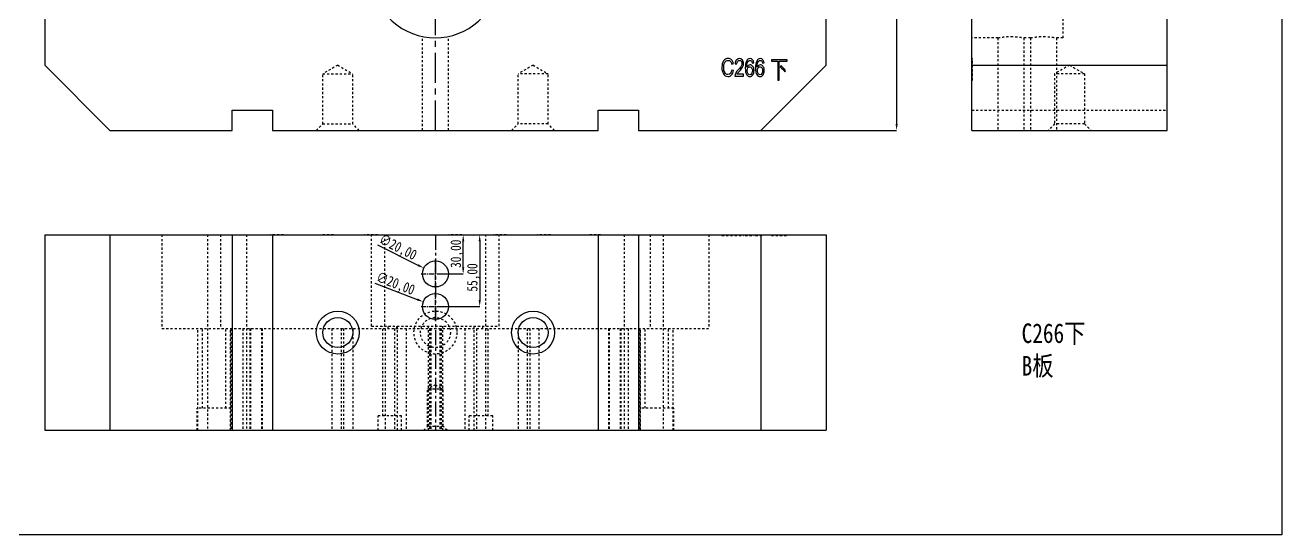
# Model space of a CAD drawing. Header units: millimetres. Extents: x 1727 to 4210, y -6182 to 759.
# Drawn here: x 2247 to 3212, y -4760 to -4369 of the extents above; entities that cross this region are included whole.
import ezdxf

# ---------------------------------------------------------------- set-up
doc = ezdxf.new("R2010")
doc.units = ezdxf.units.MM
doc.header["$LTSCALE"] = 16.335
doc.header["$PDMODE"] = 3
doc.header["$PDSIZE"] = 0.3125
doc.linetypes.add('CENTER', pattern=[0.6, 0.375, -0.075, 0.075, -0.075])
doc.linetypes.add('HIDDEN', pattern=[0.2, 0.1, -0.1])
doc.layers.get('0').update_dxf_attribs({"linetype": 'CONTINUOUS'})
doc.layers.get('Defpoints').update_dxf_attribs({"linetype": 'CONTINUOUS'})
doc.layers.add('DEFAULT_2', color=8, linetype='HIDDEN')
doc.styles.get("Standard").update_dxf_attribs({"font": 'txt', "width": 0.8})
doc.dimstyles.new('mold', dxfattribs={"dimtxt": 8, "dimasz": 5, "dimexe": 0, "dimexo": 0, "dimgap": 0, "dimtad": 1, "dimzin": 1, "dimtxsty": 'Standard', "dimcen": 0, "dimclrd": 4, "dimclre": 4, "dimclrt": 6, "dimazin": 0, "dimtfac": 1, "dimtofl": 0, "dimtmove": 0, "dimatfit": 3, "dimfxl": 0, "dimarcsym": 0})

# ---------------------------------------------------------------- blocks, each defined once
blk = doc.blocks.new('*D527')
at = {"color": 4, "lineweight": -2}
for p, q in [((2812.27, -3849.38), (2916.46, -3849.38)), ((2916.46, -3854.38), (2916.46, -4444.38)), ((2812.27, -4449.38), (2916.46, -4449.38))]:
    blk.add_line(p, q, dxfattribs=at)
at = {"color": 4}
for points in [[(2915.63, -3854.38), (2917.3, -3854.38), (2916.46, -3849.38)], [(2915.63, -4444.38), (2917.3, -4444.38), (2916.46, -4449.38)]]:
    blk.add_solid(points, dxfattribs=at)
at = {"layer": 'Defpoints', "color": 0}
for p in [(2812.27, -3849.38), (2812.27, -4449.38), (2916.46, -4449.38)]:
    blk.add_point(p, dxfattribs=at)
at = {"color": 6, "insert": (2911.8, -4068.57), "char_height": 8, "attachment_point": 5, "rotation": 90}
blk.add_mtext('600,00', dxfattribs=at)
blk = doc.blocks.new('*D672')
at = {"color": 4, "lineweight": -2}
for p, q in [((2566.66, -4529.52), (2583.58, -4529.52)), ((2583.58, -4554.52), (2583.58, -4534.52)), ((2566.66, -4559.52), (2583.58, -4559.52))]:
    blk.add_line(p, q, dxfattribs=at)
at = {"color": 4}
for points in [[(2582.75, -4534.52), (2584.41, -4534.52), (2583.58, -4529.52)], [(2582.75, -4554.52), (2584.41, -4554.52), (2583.58, -4559.52)]]:
    blk.add_solid(points, dxfattribs=at)
at = {"layer": 'Defpoints', "color": 0}
for p in [(2566.66, -4529.52), (2583.58, -4529.52), (2566.66, -4559.52)]:
    blk.add_point(p, dxfattribs=at)
at = {"color": 6, "insert": (2578.91, -4544.05), "char_height": 8, "attachment_point": 5, "rotation": 90}
blk.add_mtext('30,00', dxfattribs=at)
blk = doc.blocks.new('*D673')
at = {"color": 4, "lineweight": -2}
for p, q in [((2566.66, -4529.52), (2596.26, -4529.52)), ((2596.26, -4534.52), (2596.26, -4579.52)), ((2566.66, -4584.52), (2596.26, -4584.52))]:
    blk.add_line(p, q, dxfattribs=at)
at = {"color": 4}
for points in [[(2595.42, -4534.52), (2597.09, -4534.52), (2596.26, -4529.52)], [(2595.42, -4579.52), (2597.09, -4579.52), (2596.26, -4584.52)]]:
    blk.add_solid(points, dxfattribs=at)
at = {"layer": 'Defpoints', "color": 0}
for p in [(2566.66, -4529.52), (2566.66, -4584.52), (2596.26, -4584.52)]:
    blk.add_point(p, dxfattribs=at)
at = {"color": 6, "insert": (2591.59, -4562.24), "char_height": 8, "attachment_point": 5, "rotation": 90}
blk.add_mtext('55,00', dxfattribs=at)
blk = doc.blocks.new('*D674')
at = {"color": 4, "lineweight": -2}
blk.add_line((2517.71, -4537.15), (2548.87, -4552.79), dxfattribs=at)
at = {"color": 4}
blk.add_solid([(2549.24, -4552.05), (2548.49, -4553.54), (2553.34, -4555.04)], dxfattribs=at)
at = {"layer": 'Defpoints', "color": 0}
for p in [(2553.34, -4555.04), (2571.21, -4564.01)]:
    blk.add_point(p, dxfattribs=at)
at = {"color": 6, "insert": (2533.15, -4539.68), "char_height": 8, "attachment_point": 5, "rotation": 333.34759}
blk.add_mtext('∅20,00', dxfattribs=at)
blk = doc.blocks.new('*D675')
at = {"color": 4, "lineweight": -2}
blk.add_line((2515.75, -4566.57), (2548.28, -4579.12), dxfattribs=at)
at = {"color": 4}
blk.add_solid([(2548.58, -4578.34), (2547.98, -4579.9), (2552.94, -4580.92)], dxfattribs=at)
at = {"layer": 'Defpoints', "color": 0}
for p in [(2552.94, -4580.92), (2571.6, -4588.12)]:
    blk.add_point(p, dxfattribs=at)
at = {"color": 6, "insert": (2531.36, -4567.59), "char_height": 8, "attachment_point": 5, "rotation": 338.90052}
blk.add_mtext('∅20,00', dxfattribs=at)

msp = doc.modelspace()

# ---------------------------------------------------------------- linework, layer by layer
at = {"color": 1, "linetype": 'CENTER', "ltscale": 3.731864}
msp.add_line((2562.273, -4449.378), (2562.273, -3849.378), dxfattribs=at)
at = {"color": 7, "linetype": 'Continuous'}
for p, q in [((3124.272, -4449.378), (3124.272, -3849.378)), ((2262.273, -3899.378), (2262.273, -4399.378)), ((2862.273, -4399.378), (2862.273, -3899.378)), ((2974.272, -4449.378), (2974.272, -4197.572)), ((2262.273, -4399.378), (2312.273, -4449.378)), ((2789.765, -4398.488), (2791.081, -4398.076)), ((2792.473, -4398.213), (2793.754, -4398.396)), ((2801.509, -4400.885), (2801.481, -4400.62)), ((2805.525, -4397.819), (2806.771, -4397.673)), ((2809.395, -4400.885), (2809.368, -4400.62)), ((2812.273, -4449.378), (2862.273, -4399.378)), ((2813.411, -4397.819), (2814.658, -4397.673)), ((2832.273, -4395.211), (2820.329, -4395.211)), ((2820.329, -4395.211), (2820.329, -4396.319)), ((2820.329, -4396.319), (2825.252, -4396.319)), ((2825.252, -4396.319), (2825.252, -4410.769)), ((2826.131, -4396.319), (2832.273, -4396.319)), ((2826.131, -4410.769), (2826.131, -4396.319)), ((2827.433, -4399.824), (2827.038, -4400.684)), ((2832.273, -4396.319), (2832.273, -4395.211)), ((2974.272, -4399.378), (3124.272, -4399.378)), ((2791.254, -4403.549), (2789.904, -4403.091)), ((2792.202, -4407.813), (2798.954, -4407.813)), ((2798.954, -4406.23), (2793.961, -4406.23)), ((2795.069, -4402.597), (2794.605, -4403.1)), ((2795.422, -4404.208), (2796.447, -4403.064)), ((2798.954, -4407.813), (2798.954, -4406.23)), ((2830.514, -4404.528), (2831.151, -4403.622)), ((2825.252, -4410.769), (2826.131, -4410.769)), ((2406.273, -4433.878), (2437.273, -4433.878)), ((2406.273, -4449.378), (2406.273, -4433.878)), ((2437.273, -4433.878), (2437.273, -4449.378)), ((2687.273, -4433.878), (2718.273, -4433.878)), ((2687.273, -4449.378), (2687.273, -4433.878)), ((2718.273, -4433.878), (2718.273, -4449.378)), ((2312.273, -4449.378), (2406.273, -4449.378)), ((2437.273, -4449.378), (2687.273, -4449.378)), ((2718.273, -4449.378), (2812.273, -4449.378)), ((2974.272, -4449.378), (3124.272, -4449.378)), ((2262.273, -4529.522), (2262.273, -4679.522)), ((2262.273, -4529.522), (2862.273, -4529.522)), ((2312.273, -4529.522), (2312.273, -4679.522)), ((2406.273, -4529.522), (2406.273, -4679.522)), ((2437.273, -4529.522), (2437.273, -4679.522)), ((2687.273, -4529.522), (2687.273, -4679.522)), ((2718.273, -4529.522), (2718.273, -4679.522)), ((2812.273, -4529.522), (2812.273, -4679.522)), ((2862.273, -4529.522), (2862.273, -4679.522)), ((2262.273, -4679.522), (2862.273, -4679.522))]:
    msp.add_line(p, q, dxfattribs=at)
at = {"color": 1, "linetype": 'CENTER', "ltscale": 1.865932}
msp.add_line((2562.273, -4529.522), (2562.273, -4679.522), dxfattribs=at)
at = {"color": 1, "linetype": 'CENTER', "ltscale": 0.621977}
for p, q in [((2562.273, -4570.522), (2562.273, -4548.522)), ((2551.273, -4559.522), (2573.273, -4559.522)), ((2562.273, -4595.522), (2562.273, -4573.522)), ((2551.273, -4584.522), (2573.273, -4584.522))]:
    msp.add_line(p, q, dxfattribs=at)
msp.add_lwpolyline([(2171.967, -3764.847), (3212.318, -3764.847), (3212.318, -4759.749), (2171.967, -4759.749)], close=True)
at = {"color": 7, "linetype": 'Continuous'}
for centre, radius in [((2562.273, -4559.522), 10), ((2562.273, -4584.522), 10), ((2487.273, -4604.522), 16.5), ((2487.273, -4604.522), 11.5), ((2637.273, -4604.522), 16.5), ((2637.273, -4604.522), 11.5)]:
    msp.add_circle(centre, radius, dxfattribs=at)
msp.add_arc((2562.273, -4329.378), 49.03, 142.27514, 37.72486, dxfattribs=at)
for points in [[(2783.582, -4396.026), (2782.709, -4397.27), (2782.273, -4398.927), (2782.273, -4400.995)], [(2782.273, -4400.995), (2782.273, -4402.899), (2782.647, -4404.546), (2783.399, -4405.939)], [(2787.072, -4394.159), (2785.618, -4394.159), (2784.454, -4394.781), (2783.582, -4396.026)], [(2783.665, -4400.977), (2783.665, -4399.311), (2783.963, -4398.003), (2784.558, -4397.069)], [(2784.522, -4405.06), (2783.949, -4404.098), (2783.665, -4402.734), (2783.665, -4400.977)], [(2784.558, -4397.069), (2785.154, -4396.136), (2785.978, -4395.669), (2787.044, -4395.669)], [(2787.044, -4395.669), (2787.75, -4395.669), (2788.318, -4395.907), (2788.753, -4396.367)], [(2789.62, -4395.165), (2788.927, -4394.497), (2788.076, -4394.159), (2787.072, -4394.159)], [(2788.753, -4396.367), (2789.184, -4396.822), (2789.523, -4397.536), (2789.765, -4398.488)], [(2791.081, -4398.076), (2790.797, -4396.804), (2790.312, -4395.834), (2789.62, -4395.165)], [(2793.456, -4395.321), (2792.888, -4395.98), (2792.563, -4396.95), (2792.473, -4398.213)], [(2795.762, -4394.323), (2794.792, -4394.323), (2794.024, -4394.662), (2793.456, -4395.321)], [(2793.754, -4398.396), (2793.76, -4397.545), (2793.94, -4396.886), (2794.301, -4396.41)], [(2794.301, -4396.41), (2794.654, -4395.943), (2795.131, -4395.705), (2795.734, -4395.705)], [(2797.091, -4399.998), (2796.717, -4400.675), (2796.039, -4401.545), (2795.069, -4402.597)], [(2795.734, -4395.705), (2796.288, -4395.705), (2796.745, -4395.925), (2797.105, -4396.364)], [(2798.053, -4395.367), (2797.465, -4394.671), (2796.703, -4394.323), (2795.762, -4394.323)], [(2796.447, -4403.064), (2797.361, -4402.039), (2798.005, -4401.142), (2798.379, -4400.382)], [(2797.652, -4398.021), (2797.652, -4398.661), (2797.465, -4399.32), (2797.091, -4399.998)], [(2797.105, -4396.364), (2797.465, -4396.804), (2797.652, -4397.362), (2797.652, -4398.021)], [(2798.94, -4398.067), (2798.94, -4396.968), (2798.642, -4396.062), (2798.053, -4395.367)], [(2798.379, -4400.382), (2798.753, -4399.622), (2798.94, -4398.854), (2798.94, -4398.067)], [(2801.171, -4396.155), (2800.553, -4397.38), (2800.248, -4399.165), (2800.248, -4401.517)], [(2803.877, -4394.323), (2802.686, -4394.323), (2801.786, -4394.937), (2801.171, -4396.155)], [(2801.481, -4400.62), (2801.481, -4399.888), (2801.564, -4399.082), (2801.733, -4398.221)], [(2802.52, -4399.586), (2802.056, -4399.906), (2801.716, -4400.336), (2801.509, -4400.885)], [(2801.733, -4398.221), (2801.903, -4397.353), (2802.173, -4396.721), (2802.546, -4396.316)], [(2802.255, -4401.368), (2802.637, -4400.821), (2803.115, -4400.547), (2803.697, -4400.547)], [(2803.946, -4399.101), (2803.461, -4399.101), (2802.984, -4399.265), (2802.52, -4399.586)], [(2802.546, -4396.316), (2802.914, -4395.916), (2803.357, -4395.705), (2803.877, -4395.705)], [(2803.697, -4400.547), (2804.278, -4400.547), (2804.749, -4400.83), (2805.113, -4401.384)], [(2805.835, -4395.196), (2805.324, -4394.616), (2804.666, -4394.323), (2803.877, -4394.323)], [(2803.877, -4395.705), (2804.818, -4395.705), (2805.372, -4396.41), (2805.525, -4397.819)], [(2806.082, -4400.35), (2805.511, -4399.522), (2804.798, -4399.101), (2803.946, -4399.101)], [(2806.771, -4397.673), (2806.66, -4396.602), (2806.349, -4395.779), (2805.835, -4395.196)], [(2806.944, -4403.43), (2806.944, -4402.203), (2806.653, -4401.178), (2806.082, -4400.35)], [(2809.058, -4396.155), (2808.44, -4397.38), (2808.135, -4399.165), (2808.135, -4401.517)], [(2811.763, -4394.323), (2810.573, -4394.323), (2809.672, -4394.937), (2809.058, -4396.155)], [(2809.368, -4400.62), (2809.368, -4399.888), (2809.451, -4399.082), (2809.62, -4398.221)], [(2810.406, -4399.586), (2809.942, -4399.906), (2809.603, -4400.336), (2809.395, -4400.885)], [(2809.62, -4398.221), (2809.79, -4397.353), (2810.06, -4396.721), (2810.433, -4396.316)], [(2810.141, -4401.368), (2810.524, -4400.821), (2811.002, -4400.547), (2811.583, -4400.547)], [(2811.833, -4399.101), (2811.348, -4399.101), (2810.87, -4399.265), (2810.406, -4399.586)], [(2810.433, -4396.316), (2810.801, -4395.916), (2811.244, -4395.705), (2811.763, -4395.705)], [(2811.583, -4400.547), (2812.165, -4400.547), (2812.636, -4400.83), (2812.999, -4401.384)], [(2813.721, -4395.196), (2813.211, -4394.616), (2812.553, -4394.323), (2811.763, -4394.323)], [(2811.763, -4395.705), (2812.705, -4395.705), (2813.259, -4396.41), (2813.411, -4397.819)], [(2813.969, -4400.35), (2813.398, -4399.522), (2812.684, -4399.101), (2811.833, -4399.101)], [(2814.658, -4397.673), (2814.547, -4396.602), (2814.235, -4395.779), (2813.721, -4395.196)], [(2814.831, -4403.43), (2814.831, -4402.203), (2814.54, -4401.178), (2813.969, -4400.35)], [(2827.038, -4400.684), (2828.555, -4401.81), (2829.711, -4403.091), (2830.514, -4404.528)], [(2831.151, -4403.622), (2830.002, -4401.773), (2828.763, -4400.51), (2827.433, -4399.824)], [(2783.399, -4405.939), (2784.15, -4407.328), (2785.368, -4408.024), (2787.058, -4408.024)], [(2786.94, -4406.505), (2785.901, -4406.505), (2785.098, -4406.029), (2784.522, -4405.06)], [(2788.87, -4405.642), (2788.36, -4406.221), (2787.716, -4406.505), (2786.94, -4406.505)], [(2787.058, -4408.024), (2788.11, -4408.024), (2789.003, -4407.649), (2789.731, -4406.88)], [(2789.904, -4403.091), (2789.724, -4404.217), (2789.377, -4405.068), (2788.87, -4405.642)], [(2789.731, -4406.88), (2790.451, -4406.12), (2790.963, -4405.013), (2791.254, -4403.549)], [(2794.605, -4403.1), (2793.068, -4404.766), (2792.272, -4406.331), (2792.202, -4407.813)], [(2793.961, -4406.23), (2794.197, -4405.708), (2794.687, -4405.029), (2795.422, -4404.208)], [(2800.248, -4401.517), (2800.248, -4403.97), (2800.588, -4405.663), (2801.278, -4406.608)], [(2801.278, -4406.608), (2801.973, -4407.557), (2802.797, -4408.024), (2803.766, -4408.024)], [(2801.682, -4403.43), (2801.682, -4402.606), (2801.869, -4401.92), (2802.255, -4401.368)], [(2802.275, -4405.747), (2801.876, -4405.123), (2801.682, -4404.354), (2801.682, -4403.43)], [(2803.738, -4406.679), (2803.157, -4406.679), (2802.672, -4406.367), (2802.275, -4405.747)], [(2805.114, -4405.798), (2804.749, -4406.386), (2804.292, -4406.679), (2803.738, -4406.679)], [(2803.766, -4408.024), (2804.687, -4408.024), (2805.449, -4407.594), (2806.044, -4406.733)], [(2805.113, -4401.384), (2805.476, -4401.938), (2805.663, -4402.661), (2805.663, -4403.549)], [(2805.663, -4403.549), (2805.663, -4404.464), (2805.476, -4405.214), (2805.114, -4405.798)], [(2806.044, -4406.733), (2806.64, -4405.873), (2806.944, -4404.775), (2806.944, -4403.43)], [(2808.135, -4401.517), (2808.135, -4403.97), (2808.474, -4405.663), (2809.165, -4406.608)], [(2809.165, -4406.608), (2809.859, -4407.557), (2810.683, -4408.024), (2811.653, -4408.024)], [(2809.569, -4403.43), (2809.569, -4402.606), (2809.755, -4401.92), (2810.141, -4401.368)], [(2810.162, -4405.747), (2809.762, -4405.123), (2809.569, -4404.354), (2809.569, -4403.43)], [(2811.625, -4406.679), (2811.043, -4406.679), (2810.559, -4406.367), (2810.162, -4405.747)], [(2813.001, -4405.798), (2812.636, -4406.386), (2812.179, -4406.679), (2811.625, -4406.679)], [(2811.653, -4408.024), (2812.574, -4408.024), (2813.335, -4407.594), (2813.931, -4406.733)], [(2812.999, -4401.384), (2813.363, -4401.938), (2813.55, -4402.661), (2813.55, -4403.549)], [(2813.55, -4403.549), (2813.55, -4404.464), (2813.363, -4405.214), (2813.001, -4405.798)], [(2813.931, -4406.733), (2814.526, -4405.873), (2814.831, -4404.775), (2814.831, -4403.43)]]:
    msp.add_open_spline(points, degree=3, dxfattribs=at)
at = {"layer": 'DEFAULT_2', "color": 8, "linetype": 'HIDDEN'}
for p, q in [((3044.272, -4378.406), (3044.272, -4285.381)), ((2552.273, -4449.378), (2552.273, -4377.378)), ((2572.273, -4449.378), (2572.273, -4377.378)), ((2994.272, -4378.408), (2974.272, -4378.408)), ((2994.272, -4378.408), (2994.272, -4449.378)), ((3019.272, -4378.408), (3014.272, -4378.408)), ((3014.272, -4378.408), (3014.272, -4449.378)), ((3019.272, -4378.408), (3019.272, -4449.378)), ((3044.272, -4378.408), (3039.272, -4378.408)), ((3039.272, -4378.408), (3039.272, -4449.378)), ((2487.273, -4399.378), (2475.773, -4406.018)), ((2487.273, -4399.378), (2498.773, -4406.018)), ((2637.273, -4399.378), (2625.773, -4406.018)), ((2637.273, -4399.378), (2648.773, -4406.018)), ((2974.272, -4394.159), (2974.772, -4394.159)), ((2974.272, -4394.323), (2974.772, -4394.323)), ((2974.272, -4395.165), (2974.772, -4395.165)), ((2974.272, -4395.211), (2974.772, -4395.211)), ((2974.272, -4395.321), (2974.772, -4395.321)), ((2974.272, -4395.367), (2974.772, -4395.367)), ((2974.272, -4395.669), (2974.772, -4395.669)), ((2974.272, -4395.705), (2974.772, -4395.705)), ((2974.272, -4396.026), (2974.772, -4396.026)), ((2974.272, -4396.155), (2974.772, -4396.155)), ((2974.272, -4396.319), (2974.772, -4396.319)), ((2974.272, -4396.367), (2974.772, -4396.367)), ((2974.272, -4396.41), (2974.772, -4396.41)), ((2974.272, -4397.069), (2974.772, -4397.069)), ((2974.272, -4397.673), (2974.772, -4397.673)), ((2974.272, -4397.819), (2974.772, -4397.819)), ((2974.272, -4398.021), (2974.772, -4398.021)), ((2974.272, -4398.076), (2974.772, -4398.076)), ((2974.272, -4398.221), (2974.772, -4398.221)), ((2974.272, -4398.396), (2974.772, -4398.396)), ((2974.272, -4398.488), (2974.772, -4398.488)), ((2974.272, -4399.101), (2974.772, -4399.101)), ((2974.272, -4399.586), (2974.772, -4399.586)), ((2974.272, -4399.824), (2974.772, -4399.824)), ((2974.272, -4399.998), (2974.772, -4399.998)), ((2974.272, -4400.35), (2974.772, -4400.35)), ((2974.272, -4400.382), (2974.772, -4400.382)), ((2974.272, -4400.547), (2974.772, -4400.547)), ((2974.272, -4400.62), (2974.772, -4400.62)), ((2974.272, -4400.684), (2974.772, -4400.684)), ((2974.272, -4400.885), (2974.772, -4400.885)), ((2974.272, -4400.995), (2974.772, -4400.995)), ((2974.772, -4410.769), (2974.772, -4394.159)), ((3049.272, -4399.378), (3037.772, -4406.018)), ((3049.272, -4399.378), (3060.772, -4406.018)), ((2475.773, -4406.018), (2498.773, -4406.018)), ((2475.773, -4444.378), (2475.773, -4406.018)), ((2498.773, -4444.378), (2498.773, -4406.018)), ((2648.773, -4406.018), (2625.773, -4406.018)), ((2625.773, -4444.378), (2625.773, -4406.018)), ((2648.773, -4444.378), (2648.773, -4406.018)), ((2974.272, -4401.384), (2974.772, -4401.384)), ((2974.272, -4401.517), (2974.772, -4401.517)), ((2974.272, -4402.597), (2974.772, -4402.597)), ((2974.272, -4403.064), (2974.772, -4403.064)), ((2974.272, -4403.1), (2974.772, -4403.1)), ((2974.272, -4403.43), (2974.772, -4403.43)), ((2974.272, -4403.549), (2974.772, -4403.549)), ((2974.272, -4403.622), (2974.772, -4403.622)), ((2974.272, -4404.208), (2974.772, -4404.208)), ((2974.272, -4404.528), (2974.772, -4404.528)), ((2974.272, -4405.06), (2974.772, -4405.06)), ((2974.272, -4405.642), (2974.772, -4405.642)), ((2974.272, -4405.747), (2974.772, -4405.747)), ((2974.272, -4405.798), (2974.772, -4405.798)), ((2974.272, -4405.939), (2974.772, -4405.939)), ((2974.272, -4406.23), (2974.772, -4406.23)), ((2974.272, -4406.505), (2974.772, -4406.505)), ((2974.272, -4406.608), (2974.772, -4406.608)), ((2974.272, -4406.679), (2974.772, -4406.679)), ((2974.272, -4406.733), (2974.772, -4406.733)), ((2974.272, -4406.88), (2974.772, -4406.88)), ((2974.272, -4407.813), (2974.772, -4407.813)), ((2974.272, -4408.024), (2974.772, -4408.024)), ((3060.772, -4406.018), (3037.772, -4406.018)), ((3037.772, -4406.018), (3037.772, -4444.378)), ((3060.772, -4406.018), (3060.772, -4444.378)), ((2974.272, -4410.769), (2974.772, -4410.769)), ((2974.272, -4433.878), (3124.272, -4433.878)), ((2470.773, -4449.378), (2475.773, -4444.378)), ((2475.773, -4444.378), (2498.773, -4444.378)), ((2503.773, -4449.378), (2498.773, -4444.378)), ((2620.773, -4449.378), (2625.773, -4444.378)), ((2648.773, -4444.378), (2625.773, -4444.378)), ((2653.773, -4449.378), (2648.773, -4444.378)), ((3037.772, -4444.378), (3032.772, -4449.378)), ((3060.772, -4444.378), (3037.772, -4444.378)), ((3060.772, -4444.378), (3065.772, -4449.378)), ((2262.273, -4529.622), (2352.273, -4529.622)), ((2352.273, -4529.522), (2352.273, -4601.507)), ((2387.273, -4529.522), (2387.273, -4679.522)), ((2397.273, -4529.522), (2397.273, -4601.507)), ((2417.273, -4529.522), (2417.273, -4679.522)), ((2435.59, -4529.522), (2435.59, -4529.622)), ((2445.59, -4529.622), (2435.59, -4529.622)), ((2445.59, -4529.522), (2445.59, -4529.622)), ((2473.904, -4529.522), (2473.904, -4529.622)), ((2483.904, -4529.622), (2473.904, -4529.622)), ((2483.904, -4529.522), (2483.904, -4529.622)), ((2507.904, -4529.522), (2507.904, -4529.622)), ((2517.904, -4529.622), (2507.904, -4529.622)), ((2513.243, -4599.522), (2513.243, -4529.522)), ((2517.904, -4529.522), (2517.904, -4529.622)), ((2523.492, -4599.522), (2523.492, -4529.522)), ((2572.642, -4529.522), (2572.642, -4529.622)), ((2582.642, -4529.622), (2572.642, -4529.622)), ((2582.642, -4529.522), (2582.642, -4529.622)), ((2601.054, -4599.522), (2601.054, -4529.522)), ((2606.642, -4529.522), (2606.642, -4529.622)), ((2616.642, -4529.622), (2606.642, -4529.622)), ((2611.303, -4599.522), (2611.303, -4529.522)), ((2616.642, -4529.522), (2616.642, -4529.622)), ((2640.642, -4529.522), (2640.642, -4529.622)), ((2650.642, -4529.622), (2640.642, -4529.622)), ((2650.642, -4529.522), (2650.642, -4529.622)), ((2678.957, -4529.522), (2678.957, -4529.622)), ((2688.957, -4529.622), (2678.957, -4529.622)), ((2688.957, -4529.522), (2688.957, -4529.622)), ((2707.273, -4529.522), (2707.273, -4679.522)), ((2727.273, -4529.522), (2727.273, -4601.507)), ((2737.273, -4529.522), (2737.273, -4679.522)), ((2772.273, -4529.522), (2772.273, -4601.507)), ((2772.273, -4529.622), (2862.273, -4529.622)), ((2782.273, -4529.522), (2782.273, -4530.022)), ((2782.273, -4530.022), (2791.254, -4530.022)), ((2783.399, -4529.522), (2783.399, -4530.022)), ((2783.582, -4529.522), (2783.582, -4530.022)), ((2783.665, -4529.522), (2783.665, -4530.022)), ((2784.522, -4529.522), (2784.522, -4530.022)), ((2784.558, -4529.522), (2784.558, -4530.022)), ((2786.94, -4529.522), (2786.94, -4530.022)), ((2787.044, -4529.522), (2787.044, -4530.022)), ((2788.753, -4529.522), (2788.753, -4530.022)), ((2788.87, -4529.522), (2788.87, -4530.022)), ((2789.62, -4529.522), (2789.62, -4530.022)), ((2789.731, -4529.522), (2789.731, -4530.022)), ((2789.765, -4529.522), (2789.765, -4530.022)), ((2789.904, -4529.522), (2789.904, -4530.022)), ((2791.081, -4529.522), (2791.081, -4530.022)), ((2791.254, -4529.522), (2791.254, -4530.022)), ((2792.202, -4529.522), (2792.202, -4530.022)), ((2792.202, -4530.022), (2798.954, -4530.022)), ((2792.473, -4529.522), (2792.473, -4530.022)), ((2793.456, -4529.522), (2793.456, -4530.022)), ((2793.754, -4529.522), (2793.754, -4530.022)), ((2793.961, -4529.522), (2793.961, -4530.022)), ((2794.301, -4529.522), (2794.301, -4530.022)), ((2794.605, -4529.522), (2794.605, -4530.022)), ((2795.069, -4529.522), (2795.069, -4530.022)), ((2795.422, -4529.522), (2795.422, -4530.022)), ((2795.734, -4529.522), (2795.734, -4530.022)), ((2796.447, -4529.522), (2796.447, -4530.022)), ((2797.091, -4529.522), (2797.091, -4530.022)), ((2797.652, -4529.522), (2797.652, -4530.022)), ((2798.053, -4529.522), (2798.053, -4530.022)), ((2798.379, -4529.522), (2798.379, -4530.022)), ((2798.94, -4529.522), (2798.94, -4530.022)), ((2800.248, -4529.522), (2800.248, -4530.022)), ((2800.248, -4530.022), (2806.944, -4530.022)), ((2801.171, -4529.522), (2801.171, -4530.022)), ((2801.278, -4529.522), (2801.278, -4530.022)), ((2801.481, -4529.522), (2801.481, -4530.022)), ((2801.682, -4529.522), (2801.682, -4530.022)), ((2801.733, -4529.522), (2801.733, -4530.022)), ((2802.255, -4529.522), (2802.255, -4530.022)), ((2802.52, -4529.522), (2802.52, -4530.022)), ((2803.697, -4529.522), (2803.697, -4530.022)), ((2803.738, -4529.522), (2803.738, -4530.022)), ((2803.877, -4529.522), (2803.877, -4530.022)), ((2803.946, -4529.522), (2803.946, -4530.022)), ((2805.113, -4529.522), (2805.113, -4530.022)), ((2805.525, -4529.522), (2805.525, -4530.022)), ((2805.663, -4529.522), (2805.663, -4530.022)), ((2805.835, -4529.522), (2805.835, -4530.022)), ((2806.044, -4529.522), (2806.044, -4530.022)), ((2806.082, -4529.522), (2806.082, -4530.022)), ((2806.771, -4529.522), (2806.771, -4530.022)), ((2806.944, -4529.522), (2806.944, -4530.022)), ((2808.135, -4529.522), (2808.135, -4530.022)), ((2808.135, -4530.022), (2814.831, -4530.022)), ((2809.058, -4529.522), (2809.058, -4530.022)), ((2809.165, -4529.522), (2809.165, -4530.022)), ((2809.368, -4529.522), (2809.368, -4530.022)), ((2809.569, -4529.522), (2809.569, -4530.022)), ((2809.62, -4529.522), (2809.62, -4530.022)), ((2810.141, -4529.522), (2810.141, -4530.022)), ((2810.406, -4529.522), (2810.406, -4530.022)), ((2811.583, -4529.522), (2811.583, -4530.022)), ((2811.625, -4529.522), (2811.625, -4530.022)), ((2811.763, -4529.522), (2811.763, -4530.022)), ((2811.833, -4529.522), (2811.833, -4530.022)), ((2812.999, -4529.522), (2812.999, -4530.022)), ((2813.411, -4529.522), (2813.411, -4530.022)), ((2813.55, -4529.522), (2813.55, -4530.022)), ((2813.721, -4529.522), (2813.721, -4530.022)), ((2813.931, -4529.522), (2813.931, -4530.022)), ((2813.969, -4529.522), (2813.969, -4530.022)), ((2814.658, -4529.522), (2814.658, -4530.022)), ((2814.831, -4529.522), (2814.831, -4530.022)), ((2820.329, -4529.522), (2820.329, -4530.022)), ((2820.329, -4530.022), (2832.273, -4530.022)), ((2825.252, -4529.522), (2825.252, -4530.022)), ((2826.131, -4529.522), (2826.131, -4530.022)), ((2827.038, -4529.522), (2827.038, -4530.022)), ((2827.433, -4529.522), (2827.433, -4530.022)), ((2830.514, -4529.522), (2830.514, -4530.022)), ((2831.151, -4529.522), (2831.151, -4530.022)), ((2832.273, -4529.522), (2832.273, -4530.022)), ((2352.273, -4601.507), (2772.273, -4601.507)), ((2379.773, -4679.522), (2379.773, -4601.507)), ((2383.273, -4662.522), (2383.273, -4601.507)), ((2401.273, -4662.522), (2401.273, -4601.507)), ((2404.773, -4679.522), (2404.773, -4601.507)), ((2405.273, -4601.507), (2405.273, -4679.522)), ((2414.273, -4601.507), (2414.273, -4679.522)), ((2419.773, -4601.507), (2419.773, -4679.522)), ((2420.273, -4601.507), (2420.273, -4679.522)), ((2428.773, -4601.507), (2428.773, -4679.522)), ((2429.273, -4601.507), (2429.273, -4679.522)), ((2482.773, -4601.507), (2482.773, -4679.522)), ((2489.773, -4601.507), (2489.773, -4679.522)), ((2491.773, -4601.507), (2491.773, -4679.522)), ((2498.773, -4601.507), (2498.773, -4679.522)), ((2513.243, -4599.522), (2611.303, -4599.522)), ((2521.773, -4668.522), (2521.773, -4599.522)), ((2523.773, -4601.507), (2523.773, -4679.522)), ((2525.996, -4601.507), (2525.996, -4599.522)), ((2530.773, -4601.507), (2530.773, -4679.522)), ((2532.714, -4601.507), (2532.714, -4599.522)), ((2532.773, -4599.522), (2532.773, -4679.522)), ((2539.773, -4601.507), (2539.773, -4679.522)), ((2556.773, -4599.522), (2556.773, -4679.522)), ((2557.773, -4601.507), (2557.773, -4679.522)), ((2558.773, -4601.507), (2558.773, -4679.522)), ((2565.773, -4601.507), (2565.773, -4679.522)), ((2566.773, -4601.507), (2566.773, -4679.522)), ((2567.773, -4599.522), (2567.773, -4679.522)), ((2584.773, -4601.507), (2584.773, -4679.522)), ((2591.773, -4599.522), (2591.773, -4679.522)), ((2591.832, -4599.522), (2591.832, -4601.507)), ((2593.773, -4601.507), (2593.773, -4679.522)), ((2598.55, -4599.522), (2598.55, -4601.507)), ((2600.773, -4601.507), (2600.773, -4679.522)), ((2602.773, -4668.522), (2602.773, -4599.522)), ((2625.773, -4601.507), (2625.773, -4679.522)), ((2632.773, -4601.507), (2632.773, -4679.522)), ((2634.773, -4601.507), (2634.773, -4679.522)), ((2641.773, -4601.507), (2641.773, -4679.522)), ((2695.273, -4601.507), (2695.273, -4679.522)), ((2695.773, -4601.507), (2695.773, -4679.522)), ((2704.273, -4601.507), (2704.273, -4679.522)), ((2704.773, -4601.507), (2704.773, -4679.522)), ((2710.273, -4601.507), (2710.273, -4679.522)), ((2719.273, -4601.507), (2719.273, -4679.522)), ((2719.773, -4679.522), (2719.773, -4601.507)), ((2723.273, -4662.522), (2723.273, -4601.507)), ((2741.273, -4662.522), (2741.273, -4601.507)), ((2744.773, -4679.522), (2744.773, -4601.507)), ((2562.273, -4644.522), (2556.273, -4647.986)), ((2568.273, -4647.986), (2556.273, -4647.986)), ((2556.273, -4676.522), (2556.273, -4647.986)), ((2562.273, -4644.522), (2568.273, -4647.986)), ((2568.273, -4676.522), (2568.273, -4647.986)), ((2379.273, -4679.522), (2379.273, -4662.522)), ((2405.273, -4662.522), (2379.273, -4662.522)), ((2518.273, -4679.522), (2518.273, -4668.522)), ((2536.273, -4668.522), (2518.273, -4668.522)), ((2536.273, -4679.522), (2536.273, -4668.522)), ((2606.273, -4668.522), (2588.273, -4668.522)), ((2588.273, -4679.522), (2588.273, -4668.522)), ((2606.273, -4679.522), (2606.273, -4668.522)), ((2745.273, -4662.522), (2719.273, -4662.522)), ((2745.273, -4679.522), (2745.273, -4662.522)), ((2553.273, -4679.522), (2556.273, -4676.522)), ((2568.273, -4676.522), (2556.273, -4676.522)), ((2571.273, -4679.522), (2568.273, -4676.522))]:
    msp.add_line(p, q, dxfattribs=at)
for radius in [16.5, 11.5]:
    msp.add_circle((2562.273, -4604.522), radius, dxfattribs=at)
for points, knots in [([(2994.272, -4378.408), (2994.276, -4378.406), (2994.294, -4378.407), (2994.328, -4378.395), (2994.389, -4378.385), (2994.517, -4378.358), (2994.735, -4378.316), (2995.065, -4378.252), (2995.484, -4378.175), (2995.986, -4378.087), (2996.568, -4377.991), (2997.484, -4377.851), (2998.781, -4377.682), (3000.487, -4377.516), (3002.341, -4377.404), (3003.621, -4377.378), (3004.272, -4377.378)], [0, 0, 0, 0, 0.0012225, 0.0048898, 0.0110018, 0.019549, 0.0437955, 0.0772965, 0.1197064, 0.170556, 0.2292892, 0.2953428, 0.4467079, 0.6189431, 0.8058587, 1, 1, 1, 1]), ([(3004.272, -4377.378), (3004.924, -4377.378), (3006.203, -4377.404), (3008.057, -4377.516), (3009.52, -4377.658), (3010.598, -4377.791), (3011.321, -4377.891), (3011.976, -4377.991), (3012.558, -4378.087), (3013.061, -4378.175), (3013.479, -4378.252), (3013.773, -4378.309), (3013.963, -4378.346), (3014.072, -4378.368), (3014.154, -4378.383), (3014.219, -4378.401), (3014.246, -4378.397), (3014.272, -4378.412), (3014.272, -4378.408)], [0, 0, 0, 0, 0.1941388, 0.3810553, 0.5532954, 0.6319533, 0.7046655, 0.7707189, 0.8294506, 0.8802982, 0.922707, 0.9562064, 0.9695068, 0.9804515, 0.9889985, 0.9951104, 0.9987776, 1, 1, 1, 1]), ([(3019.272, -4378.408), (3019.276, -4378.406), (3019.294, -4378.407), (3019.328, -4378.395), (3019.389, -4378.385), (3019.517, -4378.358), (3019.735, -4378.316), (3020.065, -4378.252), (3020.484, -4378.175), (3020.986, -4378.087), (3021.568, -4377.991), (3022.484, -4377.851), (3023.781, -4377.682), (3025.487, -4377.516), (3027.341, -4377.404), (3028.621, -4377.378), (3029.272, -4377.378)], [0, 0, 0, 0, 0.0012225, 0.0048898, 0.0110018, 0.019549, 0.0437955, 0.0772965, 0.1197064, 0.170556, 0.2292892, 0.2953428, 0.4467079, 0.6189431, 0.8058587, 1, 1, 1, 1]), ([(3029.272, -4377.378), (3029.924, -4377.378), (3031.203, -4377.404), (3033.057, -4377.516), (3034.52, -4377.658), (3035.598, -4377.791), (3036.321, -4377.891), (3036.976, -4377.991), (3037.558, -4378.087), (3038.061, -4378.175), (3038.479, -4378.252), (3038.773, -4378.309), (3038.963, -4378.346), (3039.072, -4378.368), (3039.154, -4378.383), (3039.219, -4378.401), (3039.246, -4378.397), (3039.272, -4378.412), (3039.272, -4378.408)], [0, 0, 0, 0, 0.1941388, 0.3810553, 0.5532954, 0.6319533, 0.7046655, 0.7707189, 0.8294506, 0.8802982, 0.922707, 0.9562064, 0.9695068, 0.9804515, 0.9889985, 0.9951104, 0.9987776, 1, 1, 1, 1])]:
    msp.add_open_spline(points, degree=3, knots=knots, dxfattribs=at)

# ---------------------------------------------------------------- texts
at = {"insert": (3012.477, -4597.524), "char_height": 15, "width": 142.61871, "attachment_point": 1}
msp.add_mtext('{\\fSimSun|b0|i0|c134|p2;\\C1;C266下\\PB板}', dxfattribs=at)

# ---------------------------------------------------------------- dimensions: what is measured, and where the dimension line sits
for base, p1, p2, picture, middle in [((2916.465, -4449.378), (2812.273, -3849.378), (2812.273, -4449.378), '*D527', (2916.465, -4068.565)), ((2583.579, -4529.522), (2566.656, -4559.522), (2566.656, -4529.522), '*D672', (2583.579, -4544.046)), ((2596.256, -4584.522), (2566.656, -4529.522), (2566.656, -4584.522), '*D673', (2596.256, -4562.239))]:
    dim = msp.add_linear_dim(base=base, p1=p1, p2=p2, angle=90, dimstyle='mold')
    dim.commit()
    dim.dimension.update_dxf_attribs({"geometry": picture, "text_midpoint": middle, "dimtype": 160})
for p1, p2, picture, middle in [((2571.211, -4564.008), (2553.336, -4555.036), '*D674', (2533.145, -4539.681)), ((2571.603, -4588.122), (2552.944, -4580.922), '*D675', (2531.362, -4567.593))]:
    dim = msp.add_diameter_dim_2p(p1=p1, p2=p2, dimstyle='mold')
    dim.commit()
    dim.dimension.update_dxf_attribs({"geometry": picture, "text_midpoint": middle})

doc.saveas('drawing.dxf')
